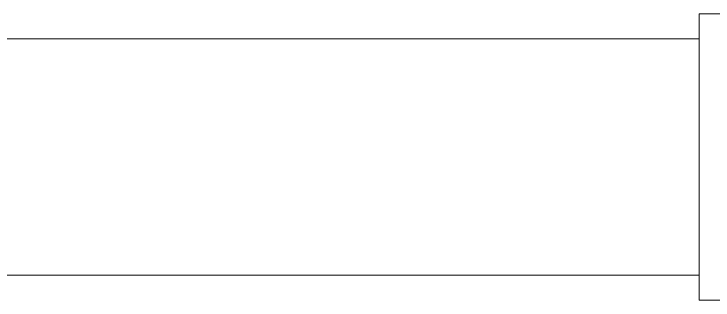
# Model space of a CAD drawing. Extents: x 104.2 to 172.2, y 134.1 to 160.6.
# Drawn here: x 139.48 to 146.51, y 142.61 to 145.49 of the extents above; entities that cross this region are included whole.
import ezdxf

# ---------------------------------------------------------------- set-up
doc = ezdxf.new("R2010")
doc.units = 0
doc.header["$LTSCALE"] = 0.5
doc.header["$MEASUREMENT"] = 0
doc.layers.add('AM_5', color=3, linetype='CONTINUOUS', lineweight=15)

msp = doc.modelspace()

# ---------------------------------------------------------------- linework, layer by layer
at = {"layer": 'AM_5', "color": 0, "ltscale": 0.75}
for p, q in [((146.36848, 142.61414), (146.36848, 145.48914)), ((146.36848, 145.48914), (147.86848, 145.48914)), ((138.80215, 145.23914), (146.36848, 145.23914)), ((138.80215, 142.86414), (146.36848, 142.86414)), ((146.36848, 142.61414), (147.86848, 142.61414))]:
    msp.add_line(p, q, dxfattribs=at)

doc.saveas('drawing.dxf')
